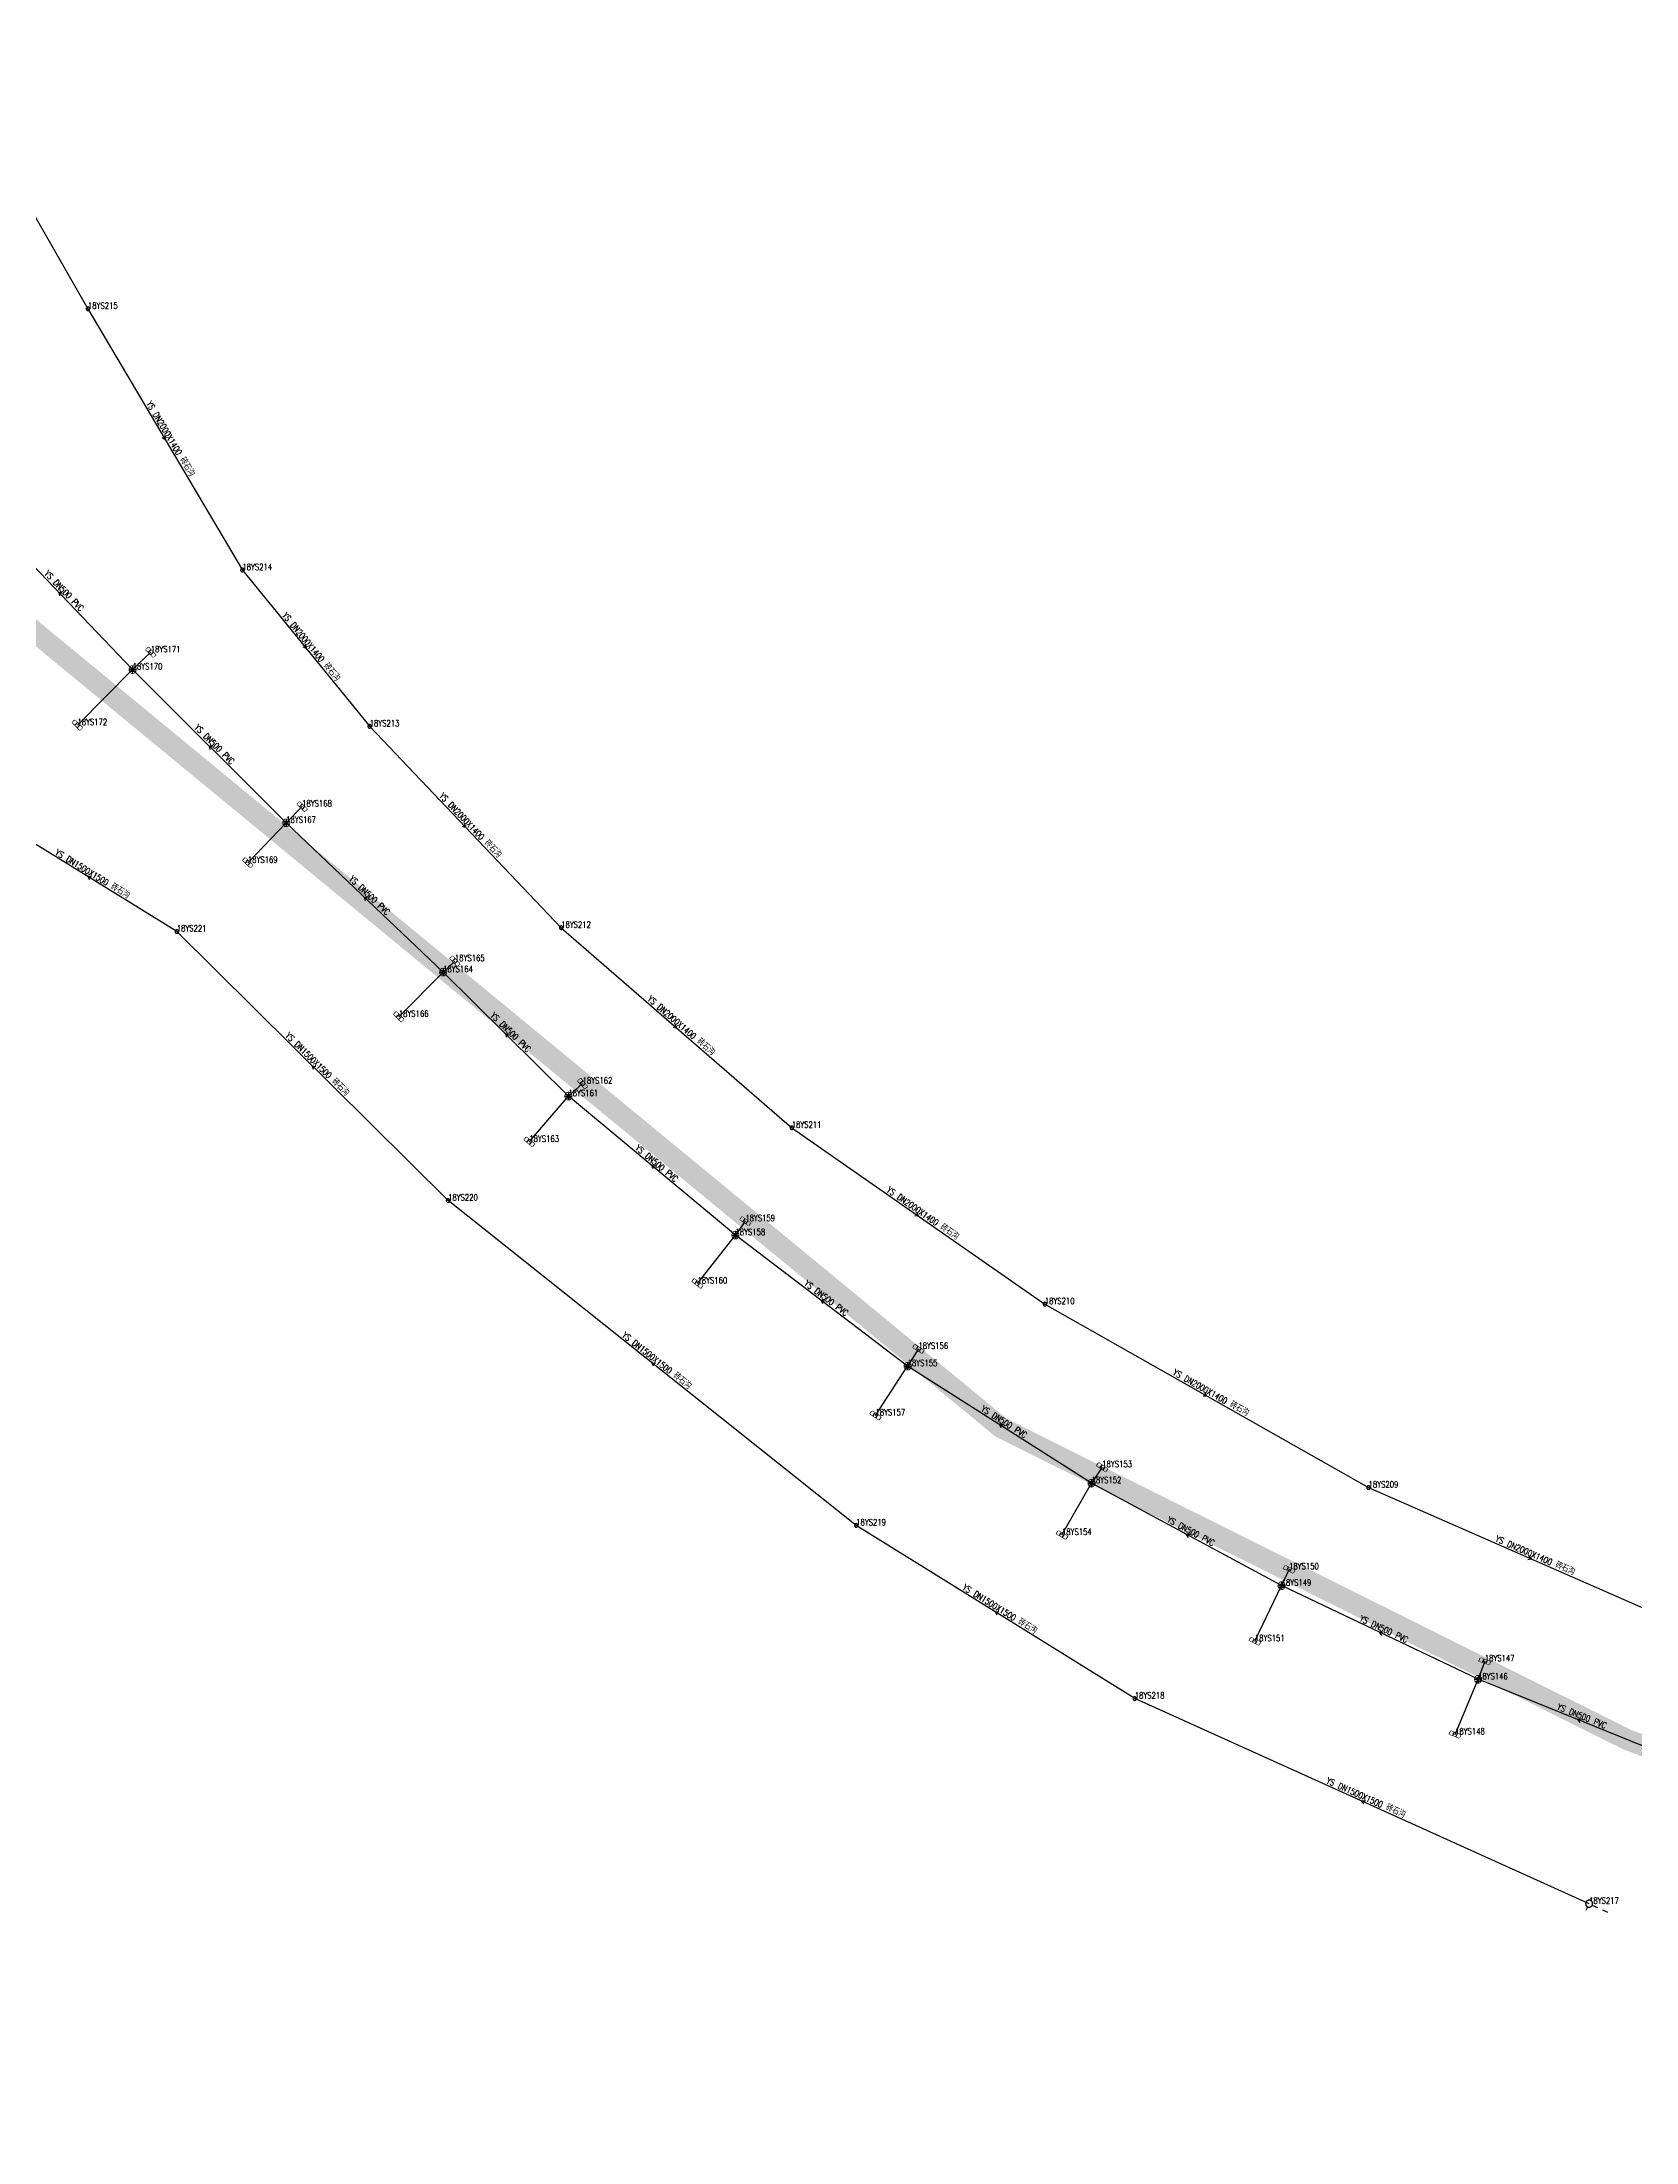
# Model space of a CAD drawing. Extents: x 78813 to 99477, y 2421021 to 2448125.
# Drawn here: x 88522.9 to 88751.1, y 2422302.9 to 2422603.5 of the extents above; entities that cross this region are included whole.
import ezdxf
from ezdxf.enums import TextEntityAlignment as Align

# ---------------------------------------------------------------- set-up
doc = ezdxf.new("R2010")
doc.units = 0
doc.set_wipeout_variables(frame=1)
doc.layers.get('0').update_dxf_attribs({"linetype": 'CONTINUOUS'})
doc.layers.add('DX_YS', color=42, linetype='CONTINUOUS')
doc.layers.add('道路', color=5, linetype='CONTINUOUS')
doc.layers.add('YSLINE', color=7, linetype='CONTINUOUS', true_color=0xcc9900)
doc.styles.add('CcNameZT', font='txt.SHX', dxfattribs={"width": 0.8, "bigfont": 'HZTXT.SHX'})
doc.styles.add('PointNameZT', font='txt.SHX', dxfattribs={"width": 0.8, "bigfont": 'HZTXT.SHX'})

# ---------------------------------------------------------------- blocks, each defined once
blk = doc.blocks.new('GC546')
at = {"color": 0}
for p in [(0.866, 0.5), (0.866, -0.5)]:
    blk.add_line(p, (0, 0), dxfattribs=at)
blk = doc.blocks.new('PS雨水井')
blk.add_lwpolyline([(1, 0), (1, 0.07), (0.99, 0.14), (0.98, 0.21), (0.96, 0.28), (0.94, 0.34), (0.91, 0.41), (0.88, 0.47), (0.85, 0.53), (0.81, 0.59), (0.77, 0.64), (0.72, 0.69), (0.67, 0.74), (0.62, 0.79), (0.56, 0.83), (0.5, 0.87), (0.44, 0.9), (0.37, 0.93), (0.31, 0.95), (0.24, 0.97), (0.17, 0.98), (0.1, 0.99), (0.03, 1), (-0.03, 1), (-0.1, 0.99), (-0.17, 0.98), (-0.24, 0.97), (-0.31, 0.95), (-0.37, 0.93), (-0.44, 0.9), (-0.5, 0.87), (-0.56, 0.83), (-0.62, 0.79), (-0.67, 0.74), (-0.72, 0.69), (-0.77, 0.64), (-0.81, 0.59), (-0.85, 0.53), (-0.88, 0.47), (-0.91, 0.41), (-0.94, 0.34), (-0.96, 0.28), (-0.98, 0.21), (-0.99, 0.14), (-1, 0.07), (-1, 0), (-1, -0.07), (-0.99, -0.14), (-0.98, -0.21), (-0.96, -0.28), (-0.94, -0.34), (-0.91, -0.41), (-0.88, -0.47), (-0.85, -0.53), (-0.81, -0.59), (-0.77, -0.64), (-0.72, -0.69), (-0.67, -0.74), (-0.62, -0.79), (-0.56, -0.83), (-0.5, -0.87), (-0.44, -0.9), (-0.37, -0.93), (-0.31, -0.95), (-0.24, -0.97), (-0.17, -0.98), (-0.1, -0.99), (-0.03, -1), (0.03, -1), (0.1, -0.99), (0.17, -0.98), (0.24, -0.97), (0.31, -0.95), (0.37, -0.93), (0.44, -0.9), (0.5, -0.87), (0.56, -0.83), (0.62, -0.79), (0.67, -0.74), (0.72, -0.69), (0.77, -0.64), (0.81, -0.59), (0.85, -0.53), (0.88, -0.47), (0.91, -0.41), (0.94, -0.34), (0.96, -0.28), (0.98, -0.21), (0.99, -0.14), (1, 0)], close=True)
blk.add_wipeout([(1, 0), (1, 0.07), (0.99, 0.14), (0.98, 0.21), (0.96, 0.28), (0.94, 0.34), (0.91, 0.41), (0.88, 0.47), (0.85, 0.53), (0.81, 0.59), (0.77, 0.64), (0.72, 0.69), (0.67, 0.74), (0.62, 0.79), (0.56, 0.83), (0.5, 0.87), (0.44, 0.9), (0.37, 0.93), (0.31, 0.95), (0.24, 0.97), (0.17, 0.98), (0.1, 0.99), (0.03, 1), (-0.03, 1), (-0.1, 0.99), (-0.17, 0.98), (-0.24, 0.97), (-0.31, 0.95), (-0.37, 0.93), (-0.44, 0.9), (-0.5, 0.87), (-0.56, 0.83), (-0.62, 0.79), (-0.67, 0.74), (-0.72, 0.69), (-0.77, 0.64), (-0.81, 0.59), (-0.85, 0.53), (-0.88, 0.47), (-0.91, 0.41), (-0.94, 0.34), (-0.96, 0.28), (-0.98, 0.21), (-0.99, 0.14), (-1, 0.07), (-1, 0), (-1, -0.07), (-0.99, -0.14), (-0.98, -0.21), (-0.96, -0.28), (-0.94, -0.34), (-0.91, -0.41), (-0.88, -0.47), (-0.85, -0.53), (-0.81, -0.59), (-0.77, -0.64), (-0.72, -0.69), (-0.67, -0.74), (-0.62, -0.79), (-0.56, -0.83), (-0.5, -0.87), (-0.44, -0.9), (-0.37, -0.93), (-0.31, -0.95), (-0.24, -0.97), (-0.17, -0.98), (-0.1, -0.99), (-0.03, -1), (0.03, -1), (0.1, -0.99), (0.17, -0.98), (0.24, -0.97), (0.31, -0.95), (0.37, -0.93), (0.44, -0.9), (0.5, -0.87), (0.56, -0.83), (0.62, -0.79), (0.67, -0.74), (0.72, -0.69), (0.77, -0.64), (0.81, -0.59), (0.85, -0.53), (0.88, -0.47), (0.91, -0.41), (0.94, -0.34), (0.96, -0.28), (0.98, -0.21), (0.99, -0.14)])
for p, q in [((-1, 0), (0, 0)), ((-0.88, 0.48), (0, 0.47)), ((0, 1), (0, 0)), ((0, 0.47), (0.88, 0.47)), ((0, 0), (0, -1)), ((0, 0), (1, 0)), ((-0.88, -0.48), (0, -0.48)), ((0, -0.48), (0.88, -0.48))]:
    blk.add_line(p, q)
blk = doc.blocks.new('PS雨篦')
blk.add_lwpolyline([(-1.5, 0.5), (0, 0.5), (1.5, 0.5), (1.5, -0.5), (0, -0.5), (-1.5, -0.5)], close=True)
blk.add_wipeout([(-1.5, 0.5), (0, 0.5), (1.5, 0.5), (1.5, -0.5), (0, -0.5), (-1.5, -0.5)])
for p, q in [((-0.51, -0.5), (-0.51, 0.5)), ((0.49, -0.5), (0.49, 0.5))]:
    blk.add_line(p, q)
blk = doc.blocks.new('PS管线点')
blk.add_wipeout([(0.5, 0), (0.5, 0.03), (0.5, 0.07), (0.49, 0.1), (0.48, 0.14), (0.47, 0.17), (0.46, 0.2), (0.44, 0.23), (0.42, 0.26), (0.4, 0.29), (0.38, 0.32), (0.36, 0.35), (0.33, 0.37), (0.31, 0.39), (0.28, 0.41), (0.25, 0.43), (0.22, 0.45), (0.19, 0.46), (0.15, 0.48), (0.12, 0.49), (0.09, 0.49), (0.05, 0.5), (0.02, 0.5), (-0.02, 0.5), (-0.05, 0.5), (-0.09, 0.49), (-0.12, 0.49), (-0.15, 0.48), (-0.19, 0.46), (-0.22, 0.45), (-0.25, 0.43), (-0.28, 0.41), (-0.31, 0.39), (-0.33, 0.37), (-0.36, 0.35), (-0.38, 0.32), (-0.4, 0.29), (-0.42, 0.26), (-0.44, 0.23), (-0.46, 0.2), (-0.47, 0.17), (-0.48, 0.14), (-0.49, 0.1), (-0.5, 0.07), (-0.5, 0.03), (-0.5, 0), (-0.5, -0.03), (-0.5, -0.07), (-0.49, -0.1), (-0.48, -0.14), (-0.47, -0.17), (-0.46, -0.2), (-0.44, -0.23), (-0.42, -0.26), (-0.4, -0.29), (-0.38, -0.32), (-0.36, -0.35), (-0.33, -0.37), (-0.31, -0.39), (-0.28, -0.41), (-0.25, -0.43), (-0.22, -0.45), (-0.19, -0.46), (-0.15, -0.48), (-0.12, -0.49), (-0.09, -0.49), (-0.05, -0.5), (-0.02, -0.5), (0.02, -0.5), (0.05, -0.5), (0.09, -0.49), (0.12, -0.49), (0.15, -0.48), (0.19, -0.46), (0.22, -0.45), (0.25, -0.43), (0.28, -0.41), (0.31, -0.39), (0.33, -0.37), (0.36, -0.35), (0.38, -0.32), (0.4, -0.29), (0.42, -0.26), (0.44, -0.23), (0.46, -0.2), (0.47, -0.17), (0.48, -0.14), (0.49, -0.1), (0.5, -0.07)])
blk.add_lwpolyline([(0.5, 0), (0.5, 0.03), (0.5, 0.07), (0.49, 0.1), (0.48, 0.14), (0.47, 0.17), (0.46, 0.2), (0.44, 0.23), (0.42, 0.26), (0.4, 0.29), (0.38, 0.32), (0.36, 0.35), (0.33, 0.37), (0.31, 0.39), (0.28, 0.41), (0.25, 0.43), (0.22, 0.45), (0.19, 0.46), (0.15, 0.48), (0.12, 0.49), (0.09, 0.49), (0.05, 0.5), (0.02, 0.5), (-0.02, 0.5), (-0.05, 0.5), (-0.09, 0.49), (-0.12, 0.49), (-0.15, 0.48), (-0.19, 0.46), (-0.22, 0.45), (-0.25, 0.43), (-0.28, 0.41), (-0.31, 0.39), (-0.33, 0.37), (-0.36, 0.35), (-0.38, 0.32), (-0.4, 0.29), (-0.42, 0.26), (-0.44, 0.23), (-0.46, 0.2), (-0.47, 0.17), (-0.48, 0.14), (-0.49, 0.1), (-0.5, 0.07), (-0.5, 0.03), (-0.5, 0), (-0.5, -0.03), (-0.5, -0.07), (-0.49, -0.1), (-0.48, -0.14), (-0.47, -0.17), (-0.46, -0.2), (-0.44, -0.23), (-0.42, -0.26), (-0.4, -0.29), (-0.38, -0.32), (-0.36, -0.35), (-0.33, -0.37), (-0.31, -0.39), (-0.28, -0.41), (-0.25, -0.43), (-0.22, -0.45), (-0.19, -0.46), (-0.15, -0.48), (-0.12, -0.49), (-0.09, -0.49), (-0.05, -0.5), (-0.02, -0.5), (0.02, -0.5), (0.05, -0.5), (0.09, -0.49), (0.12, -0.49), (0.15, -0.48), (0.19, -0.46), (0.22, -0.45), (0.25, -0.43), (0.28, -0.41), (0.31, -0.39), (0.33, -0.37), (0.36, -0.35), (0.38, -0.32), (0.4, -0.29), (0.42, -0.26), (0.44, -0.23), (0.46, -0.2), (0.47, -0.17), (0.48, -0.14), (0.49, -0.1), (0.5, -0.07), (0.5, 0)], close=True)
blk = doc.blocks.new('PS预留口')
blk.add_lwpolyline([(4.2, 0), (5.8, 0)])
blk.add_wipeout([(1, 0), (1, 0.07), (0.99, 0.14), (0.98, 0.21), (0.96, 0.28), (0.94, 0.34), (0.91, 0.41), (0.88, 0.47), (0.85, 0.53), (0.81, 0.59), (0.77, 0.64), (0.72, 0.69), (0.67, 0.74), (0.62, 0.79), (0.56, 0.83), (0.5, 0.87), (0.44, 0.9), (0.37, 0.93), (0.31, 0.95), (0.24, 0.97), (0.17, 0.98), (0.1, 0.99), (0.03, 1), (-0.03, 1), (-0.1, 0.99), (-0.17, 0.98), (-0.24, 0.97), (-0.31, 0.95), (-0.37, 0.93), (-0.44, 0.9), (-0.5, 0.87), (-0.56, 0.83), (-0.62, 0.79), (-0.67, 0.74), (-0.72, 0.69), (-0.77, 0.64), (-0.81, 0.59), (-0.85, 0.53), (-0.88, 0.47), (-0.91, 0.41), (-0.94, 0.34), (-0.96, 0.28), (-0.98, 0.21), (-0.99, 0.14), (-1, 0.07), (-1, 0), (-1, -0.07), (-0.99, -0.14), (-0.98, -0.21), (-0.96, -0.28), (-0.94, -0.34), (-0.91, -0.41), (-0.88, -0.47), (-0.85, -0.53), (-0.81, -0.59), (-0.77, -0.64), (-0.72, -0.69), (-0.67, -0.74), (-0.62, -0.79), (-0.56, -0.83), (-0.5, -0.87), (-0.44, -0.9), (-0.37, -0.93), (-0.31, -0.95), (-0.24, -0.97), (-0.17, -0.98), (-0.1, -0.99), (-0.03, -1), (0.03, -1), (0.1, -0.99), (0.17, -0.98), (0.24, -0.97), (0.31, -0.95), (0.37, -0.93), (0.44, -0.9), (0.5, -0.87), (0.56, -0.83), (0.62, -0.79), (0.67, -0.74), (0.72, -0.69), (0.77, -0.64), (0.81, -0.59), (0.85, -0.53), (0.88, -0.47), (0.91, -0.41), (0.94, -0.34), (0.96, -0.28), (0.98, -0.21), (0.99, -0.14)])
blk.add_line((1, 0), (2.6, 0))
blk.add_lwpolyline([(1, 0), (1, 0.07), (0.99, 0.14), (0.98, 0.21), (0.96, 0.28), (0.94, 0.34), (0.91, 0.41), (0.88, 0.47), (0.85, 0.53), (0.81, 0.59), (0.77, 0.64), (0.72, 0.69), (0.67, 0.74), (0.62, 0.79), (0.56, 0.83), (0.5, 0.87), (0.44, 0.9), (0.37, 0.93), (0.31, 0.95), (0.24, 0.97), (0.17, 0.98), (0.1, 0.99), (0.03, 1), (-0.03, 1), (-0.1, 0.99), (-0.17, 0.98), (-0.24, 0.97), (-0.31, 0.95), (-0.37, 0.93), (-0.44, 0.9), (-0.5, 0.87), (-0.56, 0.83), (-0.62, 0.79), (-0.67, 0.74), (-0.72, 0.69), (-0.77, 0.64), (-0.81, 0.59), (-0.85, 0.53), (-0.88, 0.47), (-0.91, 0.41), (-0.94, 0.34), (-0.96, 0.28), (-0.98, 0.21), (-0.99, 0.14), (-1, 0.07), (-1, 0), (-1, -0.07), (-0.99, -0.14), (-0.98, -0.21), (-0.96, -0.28), (-0.94, -0.34), (-0.91, -0.41), (-0.88, -0.47), (-0.85, -0.53), (-0.81, -0.59), (-0.77, -0.64), (-0.72, -0.69), (-0.67, -0.74), (-0.62, -0.79), (-0.56, -0.83), (-0.5, -0.87), (-0.44, -0.9), (-0.37, -0.93), (-0.31, -0.95), (-0.24, -0.97), (-0.17, -0.98), (-0.1, -0.99), (-0.03, -1), (0.03, -1), (0.1, -0.99), (0.17, -0.98), (0.24, -0.97), (0.31, -0.95), (0.37, -0.93), (0.44, -0.9), (0.5, -0.87), (0.56, -0.83), (0.62, -0.79), (0.67, -0.74), (0.72, -0.69), (0.77, -0.64), (0.81, -0.59), (0.85, -0.53), (0.88, -0.47), (0.91, -0.41), (0.94, -0.34), (0.96, -0.28), (0.98, -0.21), (0.99, -0.14), (1, 0)], close=True)
for points in [[(0, 1), (0, 2)], [(0, -2), (0, -1)]]:
    blk.add_lwpolyline(points)

msp = doc.modelspace()

# ---------------------------------------------------------------- block references
at = {"layer": 'DX_YS', "yscale": 0.5, "zscale": 0.5}
for p, xscale, rotation in [((88540.58, 2422546.62, 6.22), 0.5000000001539678, 120.5939363498383), ((88525.39, 2422524.69, 6.14), 0.4999999998651453, 313.708372471807), ((88560.74, 2422516.73, 6.4), 0.5000000001275079, 129.1481761435444), ((88546.91, 2422502.7, 6.33), 0.5000000000636409, 315.0482847743318), ((88583.55, 2422491.12, 6.57), 0.4999999999544723, 133.5415362680293), ((88529.55, 2422483.99, 6.03), 0.5000000000729784, 328.3773896529399), ((88569.13, 2422481.05, 6.36), 0.4999999998712654, 316.4151488731537), ((88613.76, 2422462.39, 6.8), 0.5000000000195791, 139.0623653917234), ((88589.33, 2422461.48, 6.58), 0.4999999999477175, 315.321089335195), ((88561.66, 2422456.91, 6.43), 0.5000000000364793, 315.2222133532042), ((88610.25, 2422442.66, 6.73), 0.5000000000649136, 320.2210791951161), ((88648.38, 2422435.46, 6.94), 0.5000000000283935, 145.1369661698847), ((88634.53, 2422423.33, 6.78), 0.5000000000041382, 322.7284796711444), ((88610.28, 2422414.4, 6.82), 0.4999999999696031, 321.4841398523419), ((88689.66, 2422409.71, 7.06), 0.499999999951535, 150.4597208571392), ((88660.03, 2422405.57, 6.86), 0.5000000000357051, 327.536412924105), ((88686.79, 2422389.86, 6.92), 0.4999999999258655, 331.6620780148598), ((88736.13, 2422386.35, 7.19), 0.4999999999230528, 156.3038692020993), ((88659.43, 2422378.76, 7.1), 0.4999999999210437, 328.1269095211745), ((88714.45, 2422375.82, 6.98), 0.4999999999862149, 334.5067647544549), ((88742.82, 2422363.33, 6.97), 0.5000000000410197, 337.9659035174113), ((88711.89, 2422351.68, 7.17), 0.500000000081988, 335.7048215765242)]:
    msp.add_blockref('GC546', p, dxfattribs=dict(at, xscale=xscale, rotation=rotation))

# ---------------------------------------------------------------- texts
at = {"layer": 'DX_YS', "style": 'PointNameZT', "width": 0.8}
for s, p in [('18YS215', (88529.52, 2422565.32, 6.12)), ('18YS214', (88551.63, 2422527.92, 6.32)), ('18YS171', (88538.52, 2422516.14, 7)), ('18YS170', (88535.92, 2422513.67, 6.27)), ('18YS172', (88528.02, 2422505.71, 6.91)), ('18YS213', (88569.85, 2422505.54, 6.47)), ('18YS168', (88560.18, 2422494.05, 7.39)), ('18YS167', (88557.9, 2422491.73, 6.31)), ('18YS169', (88552.41, 2422486.01, 7.31)), ('18YS221', (88542.24, 2422476.17, 6.25)), ('18YS212', (88597.26, 2422476.71, 6.67)), ('18YS165', (88582.04, 2422471.93, 7.49)), ('18YS164', (88580.36, 2422470.36, 6.43)), ('18YS166', (88574.02, 2422463.95, 7.56)), ('18YS162', (88600.33, 2422454.4, 7.65)), ('18YS161', (88598.3, 2422452.61, 6.63)), ('18YS211', (88630.27, 2422448.07, 6.9)), ('18YS163', (88592.7, 2422446.05, 7.57)), ('18YS220', (88581.07, 2422437.65, 6.61)), ('18YS159', (88623.62, 2422434.71, 7.82)), ('18YS158', (88622.21, 2422432.71, 6.81)), ('18YS160', (88616.77, 2422425.79, 7.85)), ('18YS210', (88666.49, 2422422.84, 6.98)), ('18YS155', (88646.86, 2422413.95, 6.78)), ('18YS156', (88648.4, 2422416.42, 7.98)), ('18YS157', (88642.25, 2422406.9, 7.97)), ('18YS153', (88674.71, 2422399.48, 8.19)), ('18YS152', (88673.19, 2422397.2, 6.9)), ('18YS209', (88712.84, 2422396.57, 7.15)), ('18YS219', (88639.49, 2422391.16, 7.02)), ('18YS154', (88668.95, 2422389.79, 8)), ('18YS150', (88701.46, 2422384.87, 8.15)), ('18YS149', (88700.39, 2422382.53, 6.94)), ('18YS151', (88696.56, 2422374.57, 8.18)), ('18YS147', (88729.47, 2422371.7, 8.17)), ('18YS146', (88728.51, 2422369.12, 6.98)), ('18YS218', (88679.37, 2422366.36, 7.19)), ('18YS148', (88725.22, 2422361.22, 8.15)), ('18YS217', (88744.41, 2422337, 7.15))]:
    msp.add_text(s, height=0.9, dxfattribs=at).set_placement(p)
at = {"layer": 'DX_YS', "style": 'CcNameZT', "width": 0.8}
for s, rotation, p in [(' YS DN2000X1400 砖石沟', 300.5939, (88540.79, 2422546.75, 6.12)), (' YS DN500 PVC', 313.7084, (88525.57, 2422524.86, 6.27)), (' YS DN2000X1400 砖石沟', 309.1482, (88560.93, 2422516.89, 6.32)), (' YS DN500 PVC', 315.0483, (88547.09, 2422502.88, 6.31)), (' YS DN2000X1400 砖石沟', 313.5415, (88583.73, 2422491.3, 6.47)), (' YS DN1500X1500 砖石沟', 328.3774, (88529.68, 2422484.2, 6.25)), (' YS DN500 PVC', 316.4151, (88569.3, 2422481.23, 6.43)), (' YS DN2000X1400 砖石沟', 319.0624, (88613.92, 2422462.58, 6.67)), (' YS DN500 PVC', 315.3211, (88589.5, 2422461.66, 6.63)), (' YS DN1500X1500 砖石沟', 315.2222, (88561.83, 2422457.09, 6.61)), (' YS DN500 PVC', 320.2211, (88610.41, 2422442.85, 6.81)), (' YS DN2000X1400 砖石沟', 325.137, (88648.52, 2422435.66, 6.9)), (' YS DN500 PVC', 322.7285, (88634.69, 2422423.53, 6.78)), (' YS DN1500X1500 砖石沟', 321.4841, (88610.43, 2422414.6, 7.02)), (' YS DN2000X1400 砖石沟', 330.4597, (88689.79, 2422409.92, 6.98)), (' YS DN500 PVC', 327.5364, (88660.16, 2422405.78, 6.9)), (' YS DN500 PVC', 331.6621, (88686.91, 2422390.08, 6.94)), (' YS DN2000X1400 砖石沟', 336.3039, (88736.23, 2422386.58, 7.15)), (' YS DN1500X1500 砖石沟', 328.1269, (88659.56, 2422378.97, 7.19)), (' YS DN500 PVC', 334.5068, (88714.56, 2422376.05, 6.98)), (' YS DN500 PVC', 337.9659, (88742.91, 2422363.56, 7.05)), (' YS DN1500X1500 砖石沟', 335.7048, (88711.99, 2422351.9, 7.15))]:
    msp.add_text(s, height=0.9, rotation=rotation, dxfattribs=at).set_placement(p, align=Align.CENTER)

# ---------------------------------------------------------------- next in the draw order: block references
at = {"layer": 'DX_YS', "xscale": 0.5, "yscale": 0.5, "zscale": 0.5}
for name, p in [('PS管线点', (88529.52, 2422565.32, 6.12)), ('PS管线点', (88551.63, 2422527.92, 6.32)), ('PS雨水井', (88535.92, 2422513.67, 6.27)), ('PS管线点', (88569.85, 2422505.54, 6.47)), ('PS雨水井', (88557.9, 2422491.73, 6.31)), ('PS管线点', (88542.24, 2422476.17, 6.25)), ('PS管线点', (88597.26, 2422476.71, 6.67)), ('PS雨水井', (88580.36, 2422470.36, 6.43)), ('PS雨水井', (88598.3, 2422452.61, 6.63)), ('PS管线点', (88630.27, 2422448.07, 6.9)), ('PS管线点', (88581.07, 2422437.65, 6.61)), ('PS雨水井', (88622.21, 2422432.71, 6.81)), ('PS管线点', (88666.49, 2422422.84, 6.98)), ('PS雨水井', (88646.86, 2422413.95, 6.78)), ('PS雨水井', (88673.19, 2422397.2, 6.9)), ('PS管线点', (88712.84, 2422396.57, 7.15)), ('PS管线点', (88639.49, 2422391.16, 7.02)), ('PS雨水井', (88700.39, 2422382.53, 6.94)), ('PS雨水井', (88728.51, 2422369.12, 6.98)), ('PS管线点', (88679.37, 2422366.36, 7.19))]:
    msp.add_blockref(name, p, dxfattribs=at)
at = {"layer": 'DX_YS', "yscale": 0.5, "zscale": 0.5}
for name, p, xscale, rotation in [('PS雨篦', (88528.02, 2422505.71, 6.91), 0.4999999999070467, 315.1805609261291), ('PS雨篦', (88552.41, 2422486.01, 7.31), 0.4999999999928225, 316.2471415284149), ('PS雨篦', (88574.02, 2422463.95, 7.56), 0.4999999998714461, 315.3461531200351), ('PS雨篦', (88592.7, 2422446.05, 7.57), 0.5000000000222387, 319.5046230576656), ('PS雨篦', (88616.77, 2422425.79, 7.85), 0.5000000000072868, 321.8566673768521), ('PS雨篦', (88642.25, 2422406.9, 7.97), 0.5000000000774061, 326.804402502985), ('PS雨篦', (88668.95, 2422389.79, 8), 0.500000000014066, 330.20181101712), ('PS雨篦', (88696.56, 2422374.57, 8.18), 0.4999999999889802, 334.2909122338697), ('PS雨篦', (88729.47, 2422371.7, 8.17), 0.4999999999423027, 159.490263269797), ('PS雨篦', (88725.22, 2422361.22, 8.15), 0.5000000000337539, 337.4105140171284), ('PS预留口', (88744.41, 2422337, 7.15), 0.500000000081988, 335.7048215765242)]:
    msp.add_blockref(name, p, dxfattribs=dict(at, xscale=xscale, rotation=rotation))

# ---------------------------------------------------------------- next in the draw order: linework, layer by layer
at = {"layer": 'YSLINE'}
for p, q in [((88507.61, 2422603.5, 5.89), (88529.52, 2422565.32, 6.12)), ((88529.52, 2422565.32, 6.12), (88551.63, 2422527.92, 6.32)), ((88535.92, 2422513.67, 6.27), (88514.85, 2422535.71, 6.02)), ((88551.63, 2422527.92, 6.32), (88569.85, 2422505.54, 6.47)), ((88528.02, 2422505.71, 6.91), (88535.92, 2422513.67, 6.88)), ((88557.9, 2422491.73, 6.31), (88535.92, 2422513.67, 6.34)), ((88569.85, 2422505.54, 6.47), (88597.26, 2422476.71, 6.67)), ((88542.24, 2422476.17, 6.25), (88516.86, 2422491.81, 5.81)), ((88552.41, 2422486.01, 7.31), (88557.9, 2422491.73, 7.16)), ((88630.27, 2422448.07, 6.9), (88666.49, 2422422.84, 6.98)), ((88642.25, 2422406.9, 7.97), (88646.86, 2422413.95, 7.78)), ((88668.95, 2422389.79, 8), (88673.19, 2422397.2, 7.93)), ((88712.84, 2422396.57, 7.15), (88759.42, 2422376.13, 7.23)), ((88679.37, 2422366.36, 7.19), (88639.49, 2422391.16, 7.02)), ((88696.56, 2422374.57, 8.18), (88700.39, 2422382.53, 7.99)), ((88728.51, 2422369.12, 6.98), (88700.39, 2422382.53, 6.97)), ((88729.47, 2422371.7, 8.17), (88728.51, 2422369.12, 7.98)), ((88725.22, 2422361.22, 8.15), (88728.51, 2422369.12, 7.91)), ((88757.12, 2422357.54, 7.05), (88728.51, 2422369.12, 6.9)), ((88744.41, 2422337, 7.15), (88679.37, 2422366.36, 7.19))]:
    msp.add_line(p, q, dxfattribs=at)

# ---------------------------------------------------------------- next in the draw order: block references
at = {"layer": 'DX_YS', "yscale": 0.5, "zscale": 0.5}
for p, xscale, rotation in [((88538.52, 2422516.14, 7), 0.4999999998436218, 133.485428966274), ((88560.18, 2422494.05, 7.39), 0.5000000000774717, 135.4485876228336), ((88582.04, 2422471.93, 7.49), 0.5000000000775965, 132.9270086880777), ((88600.33, 2422454.4, 7.65), 0.500000000113324, 131.3337488175088), ((88623.62, 2422434.71, 7.82), 0.4999999999038744, 144.6657768618252), ((88648.4, 2422416.42, 7.98), 0.4999999998995161, 148.0802200915323), ((88674.71, 2422399.48, 8.19), 0.50000000000162, 146.2172865225959), ((88701.46, 2422384.87, 8.15), 0.5000000000017635, 155.5744564619114)]:
    msp.add_blockref('PS雨篦', p, dxfattribs=dict(at, xscale=xscale, rotation=rotation))

# ---------------------------------------------------------------- next in the draw order: linework, layer by layer
at = {"layer": 'YSLINE'}
for p, q in [((88538.52, 2422516.14, 7), (88535.92, 2422513.67, 6.96)), ((88560.18, 2422494.05, 7.39), (88557.9, 2422491.73, 7.24)), ((88580.36, 2422470.36, 6.43), (88557.9, 2422491.73, 6.29)), ((88581.07, 2422437.65, 6.61), (88542.24, 2422476.17, 6.25)), ((88597.26, 2422476.71, 6.67), (88630.27, 2422448.07, 6.94)), ((88582.04, 2422471.93, 7.49), (88580.36, 2422470.36, 7.44)), ((88574.02, 2422463.95, 7.56), (88580.36, 2422470.36, 7.34)), ((88598.3, 2422452.61, 6.63), (88580.36, 2422470.36, 6.53)), ((88600.33, 2422454.4, 7.65), (88598.3, 2422452.61, 7.54)), ((88592.7, 2422446.05, 7.57), (88598.3, 2422452.61, 7.48)), ((88622.21, 2422432.71, 6.81), (88598.3, 2422452.61, 6.66)), ((88639.49, 2422391.16, 7.02), (88581.07, 2422437.65, 6.61)), ((88616.77, 2422425.79, 7.85), (88622.21, 2422432.71, 7.68)), ((88623.62, 2422434.71, 7.82), (88622.21, 2422432.71, 7.74)), ((88646.86, 2422413.95, 6.78), (88622.21, 2422432.71, 6.77)), ((88666.49, 2422422.84, 6.98), (88712.84, 2422396.57, 7.15)), ((88648.4, 2422416.42, 7.98), (88646.86, 2422413.95, 7.88)), ((88673.19, 2422397.2, 6.9), (88646.86, 2422413.95, 6.82)), ((88674.71, 2422399.48, 8.19), (88673.19, 2422397.2, 8.05)), ((88700.39, 2422382.53, 6.94), (88673.19, 2422397.2, 6.9)), ((88701.46, 2422384.87, 8.15), (88700.39, 2422382.53, 7.99))]:
    msp.add_line(p, q, dxfattribs=at)
at = {"layer": '道路', "const_width": 3, "flags": 128}
msp.add_lwpolyline([(88500.57, 2422551.26), (88514.87, 2422524.86), (88660.26, 2422405.13), (88749.94, 2422360.45), (88901.16, 2422304.39), (89264.93, 2422305.79), (89649.73, 2422305.79), (90037.82, 2422324.72), (90159.3, 2422319.52)], dxfattribs=at)

doc.saveas('drawing.dxf')
